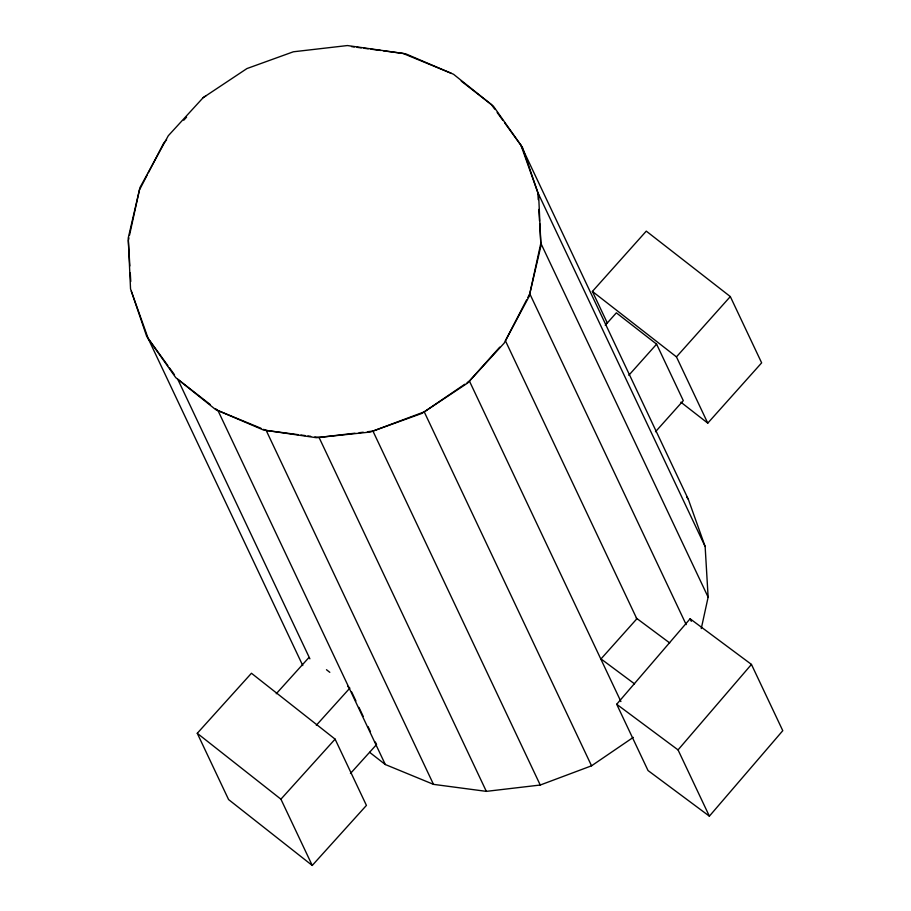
<?xml version="1.0" encoding="UTF-8"?>
<svg xmlns="http://www.w3.org/2000/svg" width="911" height="911" viewBox="0 0 911 911"><rect width="100%" height="100%" fill="white"/><g stroke="black" fill="none" stroke-linecap="round" stroke-linejoin="round"><path stroke-width="1.37" d="M128.941 237.896L128.337 240.629L129.84 265.955M129.533 235.163L139.394 190.08L147.081 175.231M527.856 297.476L529.781 293.763L540.827 243.214L539.665 223.514M701.265 628.579L708.132 597.149L705.137 546.509L688.283 499.228L520.967 145.282L504.546 122.678M148.368 172.748L163.741 143.05L166.588 139.873M526.569 299.947L505.423 340.782L636.846 618.808L600.85 659.097M616.701 704.271L690.105 618.785L751.45 664.415L782.777 730.679L709.373 816.165L648.028 770.547L616.701 704.271L678.046 749.901L709.373 816.165M678.046 749.901L751.45 664.415M467.104 382.643L469.427 381.071L499.74 347.148M607.455 323.291L592.401 291.429L646.275 231.132L730.315 296.576L761.642 362.851L707.767 423.137L680.881 402.195M605.246 325.273L616.36 312.837L656.603 344.164L683.296 400.646L655.499 431.746M628.806 375.275L656.603 344.164M707.767 423.137L676.452 356.873L730.315 296.576M197.266 733.298L251.447 673.252L335.1 739.14L366.427 805.404L312.245 865.45L228.593 799.573L197.266 733.298L280.918 799.186L312.245 865.45M276.238 693.749L308.863 657.594M316.299 725.293L349.847 688.112L347.615 686.359M280.918 799.186L335.1 739.14M350.45 773.496L376.539 744.583L375.332 742.021M203.164 97.659L168.284 135.75L139.975 187.564L128.223 238.101L130.535 288.901L146.751 336.501L175.766 377.655L215.611 409.563L263.552 430.038L316.345 437.701L370.378 432.019L421.964 413.378L467.605 383.053L504.182 343.117L529.189 296.28L540.94 245.742L538.629 194.931L522.413 147.331L493.398 106.177L453.553 74.281L405.611 53.795L347.41 45.55L293.353 51.79L246.938 68.564L203.164 97.659L205.875 95.849M183.771 120.206L186.596 117.132M367.418 431.734L372.941 431.085L424.241 411.874L464.792 384.226M369.65 752.338L385.307 764.523L433.488 784.36L486.337 791.363L540.246 785.031L591.546 765.809L633.259 737.375M314.864 436.87L319.032 437.417L354.971 433.203M359.116 432.714L363.273 432.224M351.521 46.609L354.311 46.973M357.089 47.338L361.257 47.896M364.036 48.26L368.215 48.818M370.993 49.183L380.73 50.469M383.508 50.845L402.981 53.419L451.173 73.256M263.575 429.354L266.183 430.425L298.17 434.661M300.949 435.025L305.128 435.572M307.907 435.948L310.685 436.312M215.759 408.845L217.991 410.576L260.979 428.272M636.231 618.045L669.687 642.927M601.078 658.972L634.546 683.865M461.228 81.09L491.416 104.594L494.696 109.115M592.401 291.429L676.452 356.873M210.168 404.484L177.747 379.249L309.899 658.812M326.48 669.71L329.816 672.341M497.167 112.508L502.906 120.423M686.632 496.962L688.283 499.228M131.343 291.269L148.197 338.55L167.897 365.687M169.537 367.942L174.468 374.728M520.967 145.282L537.82 192.563L705.137 546.509M540.827 243.214L708.132 597.149M690.105 618.785L691.312 621.336M529.781 293.763L686.177 624.616M469.427 381.071L620.915 701.55M424.241 411.874L591.546 765.809M372.941 431.085L540.246 785.031M319.032 437.417L486.337 791.363M266.183 430.425L433.488 784.36M351.669 691.961L355.916 700.946M358.945 707.369L363.193 716.353M368.044 726.614L370.47 731.749M217.991 410.576L385.307 764.523M148.197 338.55L302.771 665.565M537.82 192.563L538.242 199.6M538.822 209.45L539.494 220.701M130.262 272.981L130.763 281.431"/></g></svg>
